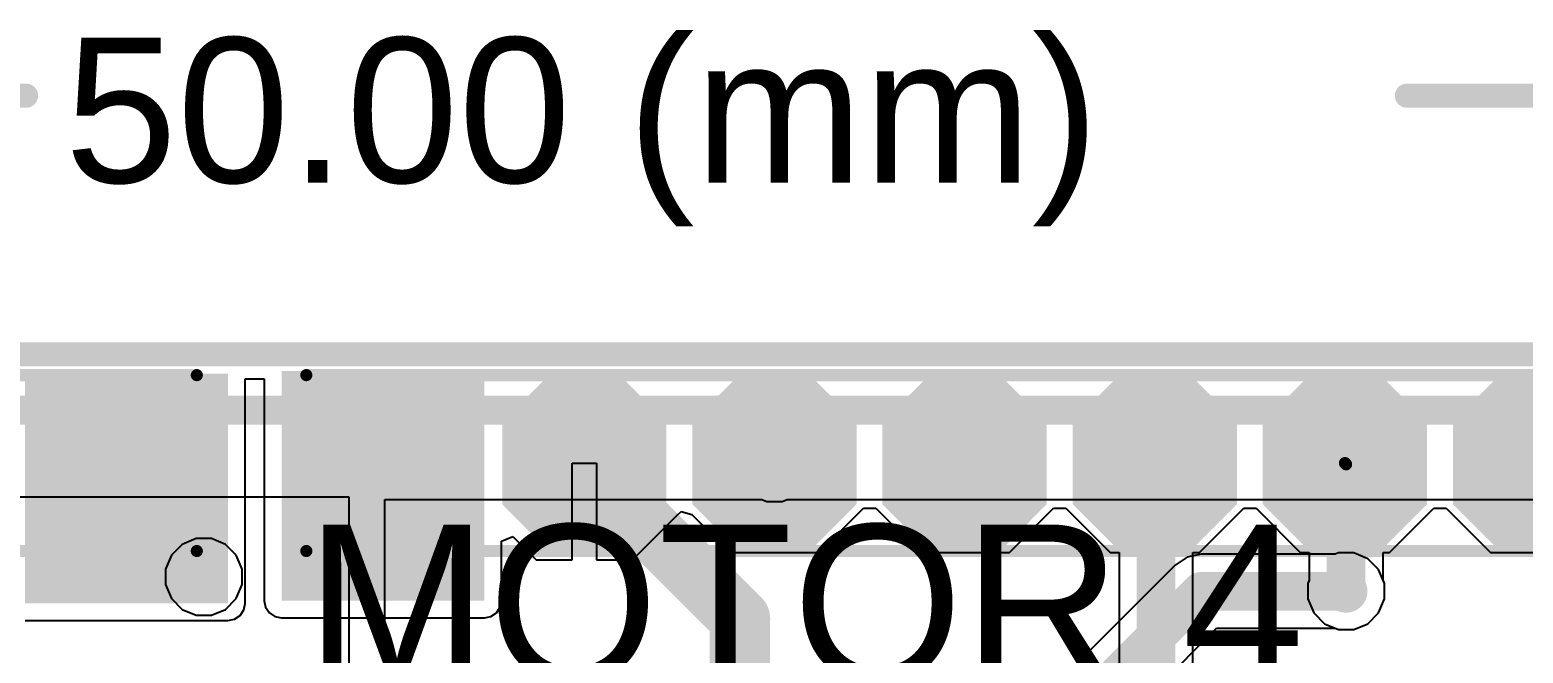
# Model space of a CAD drawing. Header units: millimetres. Extents: x -5.5 to 48.8, y -1.4 to 42.1.
# Drawn here: x 16.08 to 31.78, y 35.57 to 42.12 of the extents above; entities that cross this region are included whole.
import ezdxf

# ---------------------------------------------------------------- set-up
doc = ezdxf.new("R2010")
doc.units = ezdxf.units.MM
for name, color, linetype in [('BottomLayer', 5, 'Continuous'), ('Mechanical1', 6, 'Continuous'), ('Mechanical2', 216, 'Continuous'), ('TopLayer', 1, 'Continuous'), ('TopOverlay', 2, 'Continuous'), ('TopPaste', 8, 'Continuous'), ('TopSolder', 216, 'Continuous'), ('ViaHoleLayer', 16, 'Continuous')]:
    doc.layers.add(name, color=color, linetype=linetype)
doc.styles.add('Arial', font='', dxfattribs={"height": 0.2})
doc.styles.get('Arial').set_extended_font_data('Arial')

# ---------------------------------------------------------------- blocks, each defined once
blk = doc.blocks.new('SMD_PADS__1X8__2_54MM_33')
at = {"layer": 'TopLayer'}
for points in [[(0.381, 0.762), (-0.381, 0.762), (-0.762, 0.381), (-0.762, -0.381), (-0.381, -0.762), (0.381, -0.762), (0.762, -0.381), (0.762, 0.381)], [(2.381, 0.762), (1.619, 0.762), (1.238, 0.381), (1.238, -0.381), (1.619, -0.762), (2.381, -0.762), (2.762, -0.381), (2.762, 0.381)], [(4.381, 0.762), (3.619, 0.762), (3.238, 0.381), (3.238, -0.381), (3.619, -0.762), (4.381, -0.762), (4.762, -0.381), (4.762, 0.381)], [(6.381, 0.762), (5.619, 0.762), (5.238, 0.381), (5.238, -0.381), (5.619, -0.762), (6.381, -0.762), (6.762, -0.381), (6.762, 0.381)], [(8.381, 0.762), (7.619, 0.762), (7.238, 0.381), (7.238, -0.381), (7.619, -0.762), (8.381, -0.762), (8.762, -0.381), (8.762, 0.381)], [(10.381, 0.762), (9.619, 0.762), (9.238, 0.381), (9.238, -0.381), (9.619, -0.762), (10.381, -0.762), (10.762, -0.381), (10.762, 0.381)], [(12.381, 0.762), (11.619, 0.762), (11.238, 0.381), (11.238, -0.381), (11.619, -0.762), (12.381, -0.762), (12.762, -0.381), (12.762, 0.381)]]:
    blk.add_hatch(color=1, dxfattribs=at).paths.add_polyline_path(points)
at = {"layer": 'TopPaste'}
for points in [[(0.381, 0.762), (-0.381, 0.762), (-0.762, 0.381), (-0.762, -0.381), (-0.381, -0.762), (0.381, -0.762), (0.762, -0.381), (0.762, 0.381)], [(2.381, 0.762), (1.619, 0.762), (1.238, 0.381), (1.238, -0.381), (1.619, -0.762), (2.381, -0.762), (2.762, -0.381), (2.762, 0.381)], [(4.381, 0.762), (3.619, 0.762), (3.238, 0.381), (3.238, -0.381), (3.619, -0.762), (4.381, -0.762), (4.762, -0.381), (4.762, 0.381)], [(6.381, 0.762), (5.619, 0.762), (5.238, 0.381), (5.238, -0.381), (5.619, -0.762), (6.381, -0.762), (6.762, -0.381), (6.762, 0.381)], [(8.381, 0.762), (7.619, 0.762), (7.238, 0.381), (7.238, -0.381), (7.619, -0.762), (8.381, -0.762), (8.762, -0.381), (8.762, 0.381)], [(10.381, 0.762), (9.619, 0.762), (9.238, 0.381), (9.238, -0.381), (9.619, -0.762), (10.381, -0.762), (10.762, -0.381), (10.762, 0.381)], [(12.381, 0.762), (11.619, 0.762), (11.238, 0.381), (11.238, -0.381), (11.619, -0.762), (12.381, -0.762), (12.762, -0.381), (12.762, 0.381)]]:
    blk.add_hatch(color=8, dxfattribs=at).paths.add_polyline_path(points)
at = {"layer": 'TopSolder'}
for points in [[(0.432, 0.864), (-0.432, 0.864), (-0.864, 0.432), (-0.864, -0.432), (-0.432, -0.864), (0.432, -0.864), (0.864, -0.432), (0.864, 0.432)], [(2.432, 0.864), (1.568, 0.864), (1.136, 0.432), (1.136, -0.432), (1.568, -0.864), (2.432, -0.864), (2.864, -0.432), (2.864, 0.432)], [(4.432, 0.864), (3.568, 0.864), (3.136, 0.432), (3.136, -0.432), (3.568, -0.864), (4.432, -0.864), (4.864, -0.432), (4.864, 0.432)], [(6.432, 0.864), (5.568, 0.864), (5.136, 0.432), (5.136, -0.432), (5.568, -0.864), (6.432, -0.864), (6.864, -0.432), (6.864, 0.432)], [(8.432, 0.864), (7.568, 0.864), (7.136, 0.432), (7.136, -0.432), (7.568, -0.864), (8.432, -0.864), (8.864, -0.432), (8.864, 0.432)], [(10.432, 0.864), (9.568, 0.864), (9.136, 0.432), (9.136, -0.432), (9.568, -0.864), (10.432, -0.864), (10.864, -0.432), (10.864, 0.432)], [(12.432, 0.864), (11.568, 0.864), (11.136, 0.432), (11.136, -0.432), (11.568, -0.864), (12.432, -0.864), (12.864, -0.432), (12.864, 0.432)]]:
    blk.add_hatch(color=216, dxfattribs=at).paths.add_polyline_path(points)
at = {"layer": 'TopOverlay', "const_width": 0.127}
for points in [[(-0.924, -0.924), (-0.924, 0.924)], [(-0.924, 0.924), (14.924, 0.924)], [(-0.924, -0.924), (14.924, -0.924)]]:
    blk.add_lwpolyline(points, dxfattribs=at)
at = {"layer": 'TopOverlay', "const_width": 0.0635}
for points in [[(-0.956, 0.924, 1), (-0.892, 0.924, 1)], [(-0.956, 0.924, 1), (-0.892, 0.924, 1)], [(-0.956, -0.924, 1), (-0.892, -0.924, 1)], [(-0.956, -0.924, 1), (-0.892, -0.924, 1)]]:
    blk.add_lwpolyline(points, format="xyb", close=True, dxfattribs=at)
blk = doc.blocks.new('SMD_PADS__1X8__2_54MM_34')
at = {"layer": 'TopLayer'}
blk.add_hatch(color=1, dxfattribs=at).paths.add_polyline_path([(14.381, 0.762), (13.619, 0.762), (13.238, 0.381), (13.238, -0.381), (13.619, -0.762), (14.381, -0.762), (14.762, -0.381), (14.762, 0.381)])
at = {"layer": 'TopPaste'}
blk.add_hatch(color=8, dxfattribs=at).paths.add_polyline_path([(14.381, 0.762), (13.619, 0.762), (13.238, 0.381), (13.238, -0.381), (13.619, -0.762), (14.381, -0.762), (14.762, -0.381), (14.762, 0.381)])
at = {"layer": 'TopSolder'}
blk.add_hatch(color=216, dxfattribs=at).paths.add_polyline_path([(14.432, 0.864), (13.568, 0.864), (13.136, 0.432), (13.136, -0.432), (13.568, -0.864), (14.432, -0.864), (14.864, -0.432), (14.864, 0.432)])
at = {"layer": 'TopOverlay', "const_width": 0.127}
for points in [[(-0.924, 0.924), (14.924, 0.924)], [(14.924, -0.924), (14.924, 0.924)], [(-0.924, -0.924), (14.924, -0.924)]]:
    blk.add_lwpolyline(points, dxfattribs=at)
at = {"layer": 'TopOverlay', "const_width": 0.0635}
for points in [[(14.892, 0.924, 1), (14.956, 0.924, 1)], [(14.892, 0.924, 1), (14.956, 0.924, 1)], [(14.892, -0.924, 1), (14.956, -0.924, 1)], [(14.892, -0.924, 1), (14.956, -0.924, 1)]]:
    blk.add_lwpolyline(points, format="xyb", close=True, dxfattribs=at)

msp = doc.modelspace()

# ---------------------------------------------------------------- hatches: boundary and pattern name
at = {"layer": 'BottomLayer'}
h = msp.add_hatch(color=5, dxfattribs=at)
edge = h.paths.add_edge_path()
edge.add_arc((31.953, 37.694), 0.225, 0, 360)
h = msp.add_hatch(color=5, dxfattribs=at)
edge = h.paths.add_edge_path()
edge.add_arc((23.909, 37.567), 0.225, 0, 360)
h = msp.add_hatch(color=5, dxfattribs=at)
edge = h.paths.add_edge_path()
edge.add_arc((17.907, 36.371), 0.225, 0, 360)
h = msp.add_hatch(color=5, dxfattribs=at)
edge = h.paths.add_edge_path()
edge.add_arc((19.075, 36.371), 0.225, 0, 360)
h = msp.add_hatch(color=5, dxfattribs=at)
edge = h.paths.add_edge_path()
edge.add_arc((29.921, 36.22), 0.225, 0, 360)
at = {"layer": 'TopLayer'}
for points in [[(16.027, 36.093), (18.161, 36.093), (18.161, 38.506), (16.027, 38.506)], [(20.858, 38.534), (18.724, 38.534), (18.724, 36.121), (20.858, 36.121)]]:
    msp.add_hatch(color=1, dxfattribs=at).paths.add_polyline_path(points)
h = msp.add_hatch(color=1, dxfattribs=at)
edge = h.paths.add_edge_path()
edge.add_arc((31.953, 37.694), 0.225, 0, 360)
h = msp.add_hatch(color=1, dxfattribs=at)
edge = h.paths.add_edge_path()
edge.add_arc((23.909, 37.567), 0.225, 0, 360)
h = msp.add_hatch(color=1, dxfattribs=at)
edge = h.paths.add_edge_path()
edge.add_arc((17.907, 36.371), 0.225, 0, 360)
h = msp.add_hatch(color=1, dxfattribs=at)
edge = h.paths.add_edge_path()
edge.add_arc((19.075, 36.371), 0.225, 0, 360)
h = msp.add_hatch(color=1, dxfattribs=at)
edge = h.paths.add_edge_path()
edge.add_arc((29.921, 36.22), 0.225, 0, 360)
at = {"layer": 'ViaHoleLayer'}
h = msp.add_hatch(color=16, dxfattribs=at)
edge = h.paths.add_edge_path()
edge.add_arc((23.909, 37.567), 0.1, 0, 360)
h = msp.add_hatch(color=16, dxfattribs=at)
edge = h.paths.add_edge_path()
edge.add_arc((17.907, 36.371), 0.1, 0, 360)
h = msp.add_hatch(color=16, dxfattribs=at)
edge = h.paths.add_edge_path()
edge.add_arc((19.075, 36.371), 0.1, 0, 360)
h = msp.add_hatch(color=16, dxfattribs=at)
edge = h.paths.add_edge_path()
edge.add_arc((29.921, 36.22), 0.1, 0, 360)

# ---------------------------------------------------------------- linework, layer by layer
at = {"layer": 'BottomLayer'}
for p, q in [((13.564, 37.211), (19.431, 37.211)), ((19.431, 37.211), (19.431, 34.722)), ((19.812, 34.493), (19.812, 37.186)), ((19.812, 37.186), (23.776, 37.186)), ((23.776, 37.186), (23.829, 37.164)), ((23.829, 37.164), (23.989, 37.164)), ((23.989, 37.164), (24.042, 37.186)), ((24.042, 37.186), (35.23, 37.186)), ((17.827, 36.774), (17.679, 36.712)), ((17.987, 36.774), (17.827, 36.774)), ((18.135, 36.712), (17.987, 36.774)), ((17.566, 36.599), (17.504, 36.451)), ((17.679, 36.712), (17.566, 36.599)), ((18.248, 36.599), (18.135, 36.712)), ((18.31, 36.451), (18.248, 36.599)), ((28.397, 36.609), (28.249, 36.579)), ((29.806, 36.609), (28.397, 36.609)), ((29.841, 36.623), (29.806, 36.609)), ((30.001, 36.623), (29.841, 36.623)), ((30.149, 36.562), (30.001, 36.623)), ((17.504, 36.451), (17.504, 36.291)), ((18.31, 36.291), (18.31, 36.451)), ((28.123, 36.495), (27.234, 35.606)), ((28.249, 36.579), (28.123, 36.495)), ((30.263, 36.449), (30.149, 36.562)), ((30.324, 36.301), (30.263, 36.449)), ((17.504, 36.291), (17.566, 36.143)), ((18.248, 36.143), (18.31, 36.291)), ((30.324, 36.14), (30.324, 36.301)), ((17.566, 36.143), (17.679, 36.029)), ((18.135, 36.029), (18.248, 36.143)), ((30.263, 35.992), (30.324, 36.14)), ((17.679, 36.029), (17.827, 35.968)), ((17.827, 35.968), (17.987, 35.968)), ((17.987, 35.968), (18.135, 36.029)), ((30.149, 35.879), (30.263, 35.992)), ((27.783, 35.057), (28.558, 35.832)), ((28.558, 35.832), (29.806, 35.832)), ((29.806, 35.832), (29.841, 35.818)), ((29.841, 35.818), (30.001, 35.818)), ((30.001, 35.818), (30.149, 35.879)), ((27.234, 35.606), (25.176, 33.549)), ((27.234, 35.606), (27.234, 35.606))]:
    msp.add_line(p, q, dxfattribs=at)
for points, const_width in [([(13.535, 38.122), (31.525, 38.122)], 0.305), ([(31.525, 38.122), (31.953, 37.694)], 0.305), ([(27.508, 35.331), (28.397, 36.22)], 0.406), ([(28.397, 36.22), (29.921, 36.22)], 0.406)]:
    msp.add_lwpolyline(points, dxfattribs=dict(at, const_width=const_width))
for points, const_width in [([(31.449, 38.122, 1), (31.601, 38.122, 1)], 0.152), ([(31.449, 38.122, 1), (31.601, 38.122, 1)], 0.152), ([(28.296, 36.22, 1), (28.499, 36.22, 1)], 0.203), ([(28.296, 36.22, 1), (28.499, 36.22, 1)], 0.203), ([(29.82, 36.22, 1), (30.023, 36.22, 1)], 0.203)]:
    msp.add_lwpolyline(points, format="xyb", close=True, dxfattribs=dict(at, const_width=const_width))
at = {"layer": 'Mechanical1', "const_width": 0.254}
for points in [[(-1.295, 41.427), (16.036, 41.427)], [(30.56, 41.427), (48.705, 41.427)]]:
    msp.add_lwpolyline(points, dxfattribs=at)
at = {"layer": 'Mechanical1', "const_width": 0.127}
for points in [[(15.973, 41.427, 1), (16.1, 41.427, 1)], [(30.497, 41.427, 1), (30.624, 41.427, 1)]]:
    msp.add_lwpolyline(points, format="xyb", close=True, dxfattribs=at)
at = {"layer": 'Mechanical2', "const_width": 0.254}
msp.add_lwpolyline([(-1.295, 38.71), (48.705, 38.71)], dxfattribs=at)
at = {"layer": 'TopLayer'}
for p, q in [((18.342, 36.093), (18.342, 38.451)), ((18.342, 38.451), (18.543, 38.451)), ((18.543, 38.451), (18.543, 36.121)), ((21.782, 36.551), (21.782, 37.567)), ((21.782, 37.567), (22.036, 37.567)), ((22.036, 37.567), (22.036, 36.551)), ((24.379, 36.627), (24.844, 37.092)), ((24.844, 37.092), (24.909, 37.094)), ((24.909, 37.094), (24.974, 37.092)), ((24.974, 37.092), (25.439, 36.627)), ((26.379, 36.627), (26.844, 37.092)), ((26.844, 37.092), (26.909, 37.094)), ((26.909, 37.094), (26.974, 37.092)), ((26.974, 37.092), (27.439, 36.627)), ((28.379, 36.627), (28.844, 37.092)), ((28.844, 37.092), (28.909, 37.094)), ((28.909, 37.094), (28.974, 37.092)), ((28.974, 37.092), (29.439, 36.627)), ((30.379, 36.627), (30.844, 37.092)), ((30.844, 37.092), (30.909, 37.094)), ((30.909, 37.094), (30.974, 37.092)), ((30.974, 37.092), (31.439, 36.627)), ((22.417, 36.551), (22.878, 37.011)), ((22.878, 37.011), (22.928, 37.058)), ((22.928, 37.058), (23.039, 37.027)), ((23.039, 37.027), (23.439, 36.627)), ((21.039, 36.746), (21.157, 36.795)), ((21.157, 36.795), (21.401, 36.551)), ((21.039, 36.121), (21.039, 36.746)), ((23.439, 36.627), (24.379, 36.627)), ((25.439, 36.627), (26.379, 36.627)), ((27.439, 36.627), (27.533, 36.627)), ((27.533, 36.627), (27.533, 35.06)), ((28.31, 34.899), (28.31, 36.627)), ((28.31, 36.627), (28.379, 36.627)), ((29.439, 36.627), (29.533, 36.627)), ((29.533, 36.627), (29.533, 36.335)), ((30.31, 36.335), (30.31, 36.627)), ((30.31, 36.627), (30.379, 36.627)), ((31.439, 36.627), (32.379, 36.627)), ((21.401, 36.551), (21.782, 36.551)), ((22.036, 36.551), (22.417, 36.551)), ((29.533, 36.335), (29.518, 36.301)), ((29.518, 36.301), (29.518, 36.14)), ((30.324, 36.301), (30.31, 36.335)), ((30.324, 36.14), (30.324, 36.301)), ((29.518, 36.14), (29.58, 35.992)), ((30.263, 35.992), (30.324, 36.14)), ((18.289, 35.965), (18.328, 36.024)), ((18.328, 36.024), (18.342, 36.093)), ((18.543, 36.121), (18.557, 36.052)), ((18.557, 36.052), (18.596, 35.993)), ((18.596, 35.993), (18.655, 35.954)), ((20.927, 35.954), (20.986, 35.993)), ((20.986, 35.993), (21.025, 36.052)), ((21.025, 36.052), (21.039, 36.121)), ((29.58, 35.992), (29.693, 35.879)), ((30.149, 35.879), (30.263, 35.992)), ((16.027, 35.912), (18.161, 35.912)), ((18.161, 35.912), (18.23, 35.926)), ((18.23, 35.926), (18.289, 35.965)), ((18.655, 35.954), (18.724, 35.94)), ((18.724, 35.94), (20.858, 35.94)), ((20.858, 35.94), (20.927, 35.954)), ((29.693, 35.879), (29.841, 35.818)), ((29.841, 35.818), (30.001, 35.818)), ((30.001, 35.818), (30.149, 35.879))]:
    msp.add_line(p, q, dxfattribs=at)
for points, const_width in [([(21.909, 37.567), (23.546, 35.93)], 0.635), ([(16.909, 37.567), (17.046, 37.43)], 0.381), ([(19.888, 37.546), (19.908, 37.526)], 0.381), ([(27.921, 34.899), (27.921, 37.554)], 0.406), ([(29.921, 36.22), (29.921, 37.554)], 0.406), ([(17.046, 37.388), (17.046, 37.43)], 0.381), ([(19.888, 37.546), (19.909, 37.567)], 0.254), ([(29.909, 37.567), (29.921, 37.554)], 0.127), ([(23.546, 34.111), (23.546, 35.93)], 0.635)]:
    msp.add_lwpolyline(points, dxfattribs=dict(at, const_width=const_width))
for points, const_width in [([(21.75, 37.567, 1), (22.068, 37.567, 1)], 0.318), ([(16.814, 37.567, 1), (17.004, 37.567, 1)], 0.191), ([(19.793, 37.546, 1), (19.983, 37.546, 1)], 0.191), ([(19.813, 37.526, 1), (20.003, 37.526, 1)], 0.191), ([(27.82, 37.554, 1), (28.023, 37.554, 1)], 0.203), ([(29.82, 37.554, 1), (30.023, 37.554, 1)], 0.203), ([(16.95, 37.43, 1), (17.141, 37.43, 1)], 0.191), ([(16.95, 37.43, 1), (17.141, 37.43, 1)], 0.191), ([(16.95, 37.388, 1), (17.141, 37.388, 1)], 0.191), ([(19.825, 37.546, 1), (19.952, 37.546, 1)], 0.127), ([(19.846, 37.567, 1), (19.973, 37.567, 1)], 0.127), ([(29.877, 37.567, 1), (29.941, 37.567, 1)], 0.0635), ([(29.889, 37.554, 1), (29.953, 37.554, 1)], 0.0635), ([(29.82, 36.22, 1), (30.023, 36.22, 1)], 0.203), ([(23.387, 35.93, 1), (23.705, 35.93, 1)], 0.318), ([(23.387, 35.93, 1), (23.705, 35.93, 1)], 0.318)]:
    msp.add_lwpolyline(points, format="xyb", close=True, dxfattribs=dict(at, const_width=const_width))

# ---------------------------------------------------------------- block references
for name, p in [('SMD_PADS__1X8__2_54MM_34', (2.909, 37.567)), ('SMD_PADS__1X8__2_54MM_33', (19.909, 37.567))]:
    msp.add_blockref(name, p)

# ---------------------------------------------------------------- texts
at = {"layer": 'Mechanical1', "style": 'Arial'}
msp.add_text('50.00 (mm)', height=1.524, dxfattribs=at).set_placement((16.442, 40.513))
at = {"layer": 'TopOverlay', "style": 'Arial'}
msp.add_text('MOTOR 4', height=1.651, rotation=360, dxfattribs=at).set_placement((18.974, 35.27))

doc.saveas('drawing.dxf')
